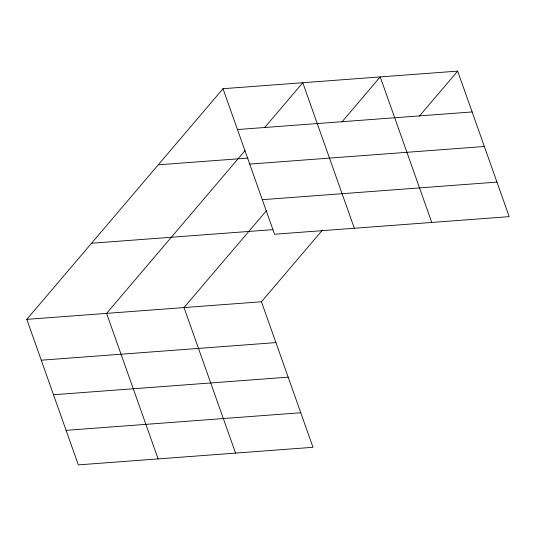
<?xml version="1.0" encoding="UTF-8"?>
<svg xmlns="http://www.w3.org/2000/svg" width="536" height="536" viewBox="0 0 536 536"><rect width="100%" height="100%" fill="white"/><g stroke="black" fill="none" stroke-linecap="round" stroke-linejoin="round"><path stroke-width="0.8" d="M322.431 230.091L261.461 301.768L312.997 447.299L78.336 464.886L26.8 319.356L223.003 88.701L457.664 71.114L509.2 216.645L274.539 234.232L223.003 88.701M245.053 150.589L106.584 313.379L158.12 458.91M264.476 127.756L302.786 82.725L354.323 228.249M266.526 210.588L184.022 307.57L235.559 453.101M341.921 121.953L380.225 76.916L431.761 222.447M419.36 116.145L457.664 71.114M237.461 129.544L472.129 111.95M158.254 164.82L248.034 158.087M249.696 164.09L484.363 146.496M262.305 199.687L496.966 182.093M91.549 243.244L272.918 229.643M26.8 319.356L261.461 301.768M41.259 360.199L275.926 342.605M53.493 394.744L288.16 377.156M66.102 430.341L300.763 412.747"/></g></svg>
